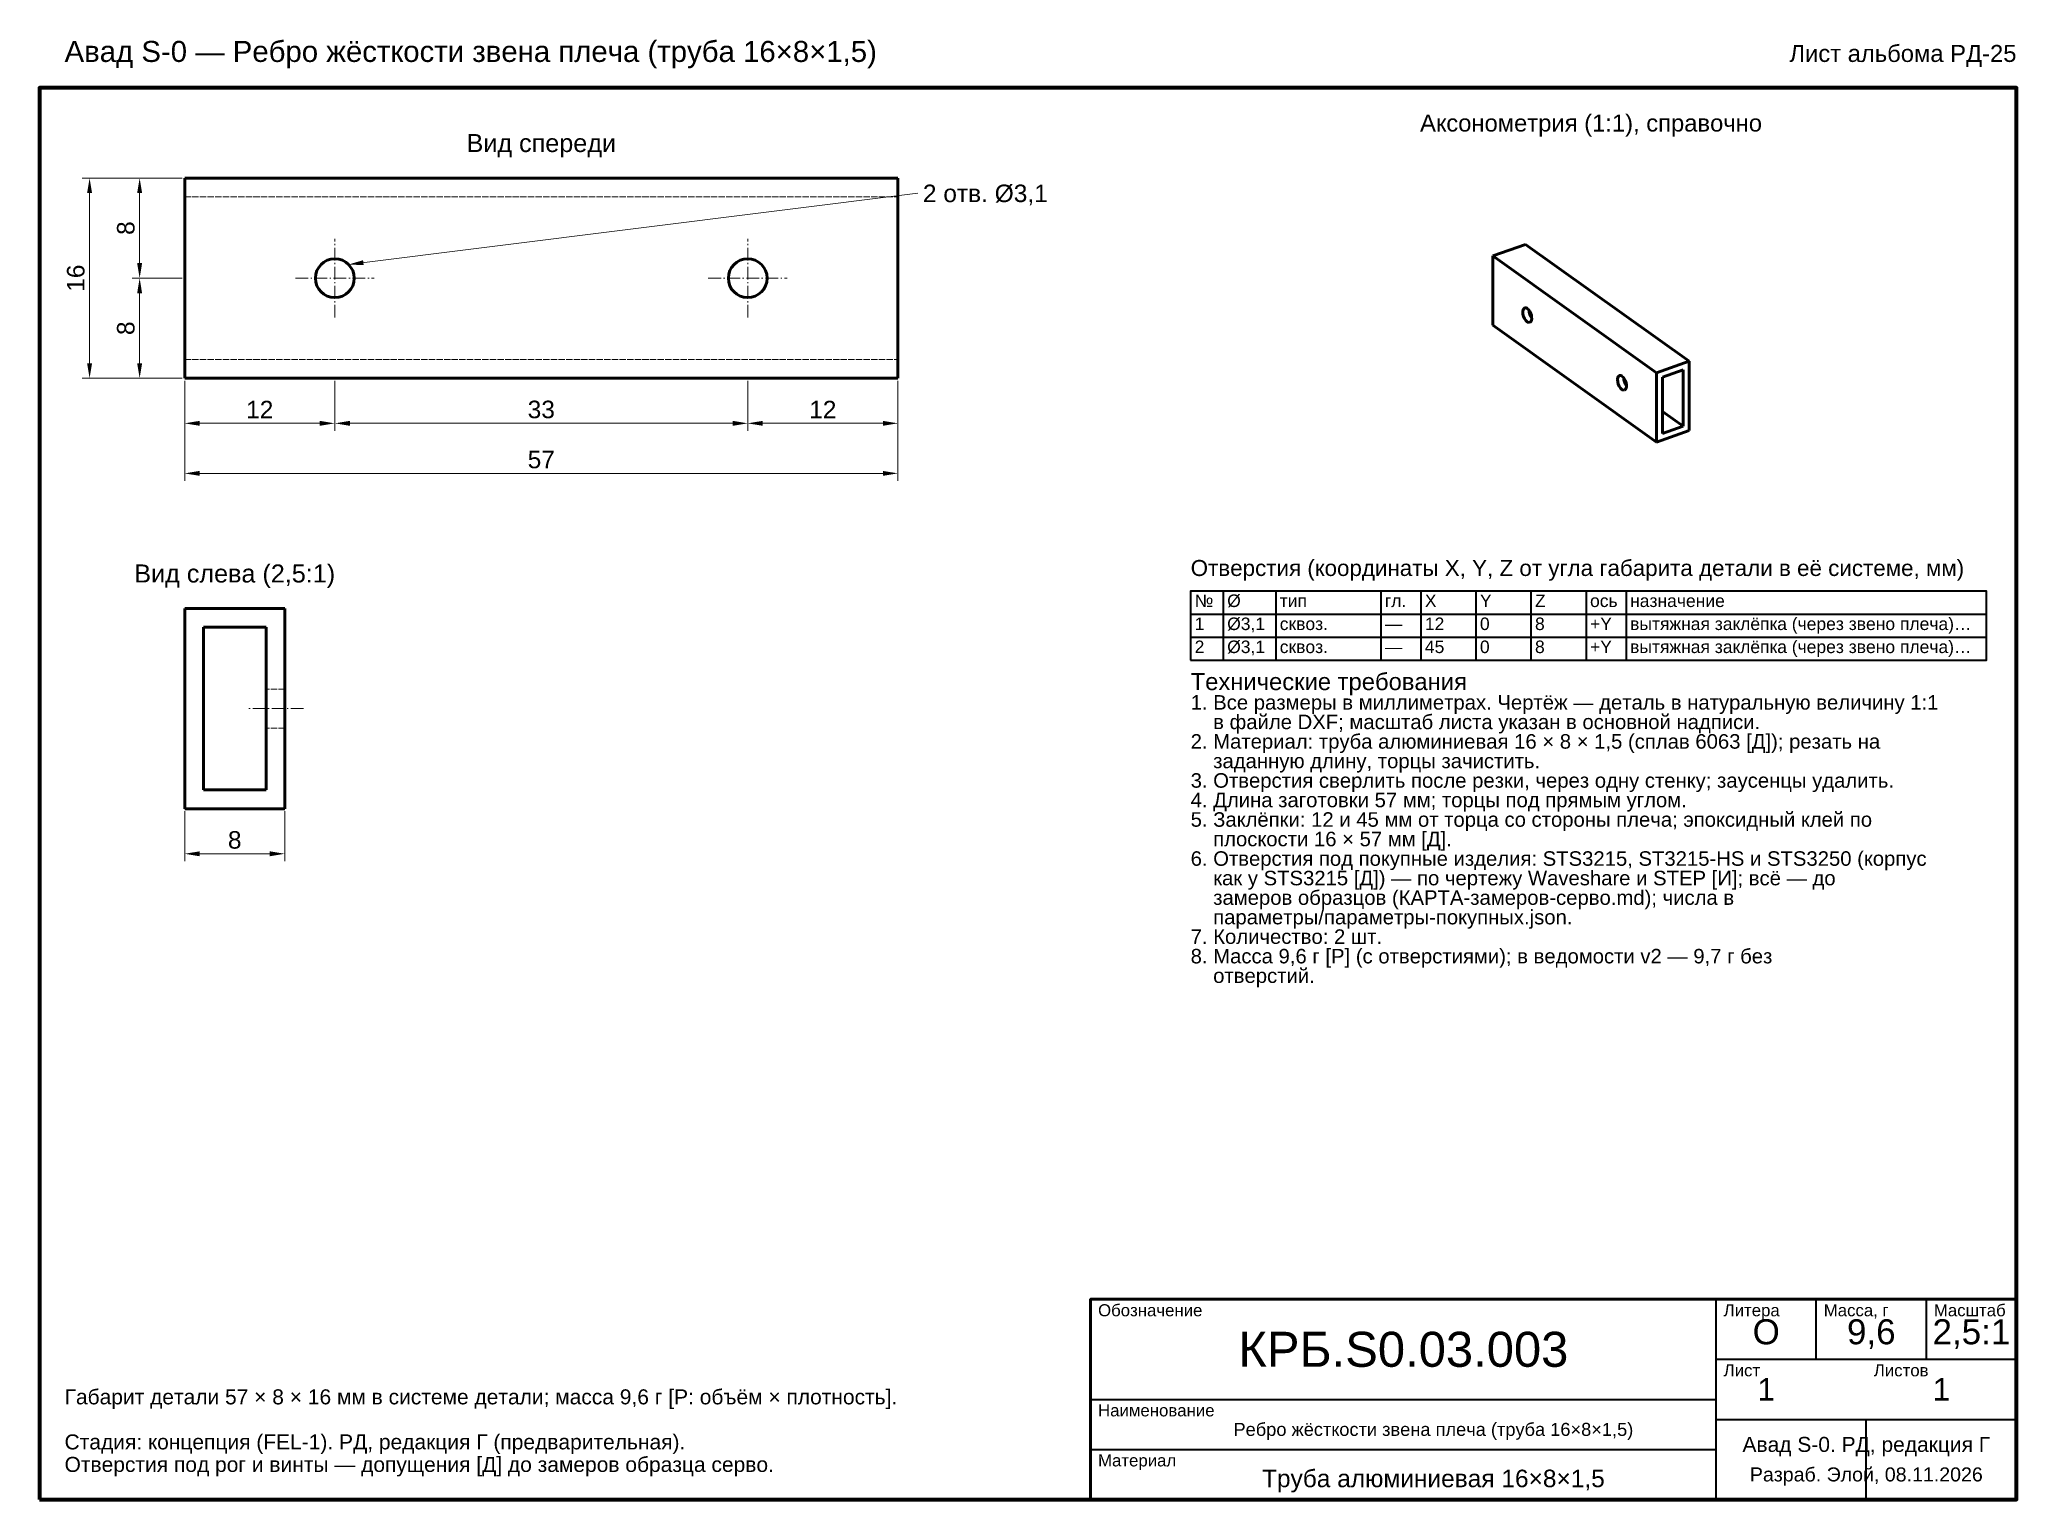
# Model space of a CAD drawing. Header units: millimetres. Extents: x 8 to 166, y 2 to 119.
import ezdxf
from ezdxf.enums import TextEntityAlignment as Align

# ---------------------------------------------------------------- set-up
doc = ezdxf.new("R2010")
doc.units = ezdxf.units.MM
doc.header["$LTSCALE"] = 0.4
doc.linetypes.add('DASHDOT', pattern=[3.556, 2.54, -0.508, 0, -0.508])
doc.linetypes.add('DASHED', pattern=[1.524, 1.27, -0.254])
for name, color, linetype, lineweight in [('КОНТУР', 7, 'Continuous', 50), ('ОСИ', 1, 'DASHDOT', 18), ('РАЗМЕРЫ', 5, 'Continuous', 18), ('РАМКА', 7, 'Continuous', 70), ('СКРЫТЫЕ', 7, 'DASHED', 13), ('ТАБЛИЦА', 7, 'Continuous', 35), ('ТЕКСТ', 7, 'Continuous', 25)]:
    doc.layers.add(name, color=color, linetype=linetype, lineweight=lineweight)
doc.styles.add('GOST', font='arial.ttf')
doc.dimstyles.new('GOST', dxfattribs={"dimtxt": 1.4, "dimasz": 1.2, "dimexe": 0.6, "dimexo": 0.2, "dimgap": 0.4, "dimtad": 1, "dimdec": 1, "dimtxsty": 'GOST', "dimcen": 2.5, "dimclrd": 5, "dimclre": 5, "dimclrt": 5, "dimazin": 3, "dimtfac": 1, "dimtmove": 0, "dimatfit": 3, "dimlwd": 18, "dimlwe": 18})

msp = doc.modelspace()

# ---------------------------------------------------------------- linework, layer by layer
at = {"layer": 'КОНТУР'}
for p, q in [((19.6, 91.6), (19.6, 107.6)), ((19.6, 107.6), (76.6, 107.6)), ((76.6, 91.6), (76.6, 107.6)), ((124.15, 101.38), (126.77, 102.3)), ((124.15, 95.84), (124.15, 101.38)), ((124.15, 101.38), (137.23, 92.04)), ((126.77, 102.3), (139.85, 92.96)), ((124.15, 95.84), (137.23, 86.5)), ((137.23, 92.04), (139.85, 92.96)), ((137.23, 86.5), (137.23, 92.04)), ((139.36, 92.27), (137.72, 91.7)), ((137.72, 87.19), (137.72, 91.7)), ((139.36, 87.77), (139.36, 92.27)), ((139.85, 87.42), (139.85, 92.96)), ((19.6, 91.6), (76.6, 91.6)), ((137.72, 88.94), (139.36, 87.77)), ((137.23, 86.5), (139.85, 87.42)), ((139.36, 87.77), (137.72, 87.19)), ((27.6, 73.2), (19.6, 73.2)), ((19.6, 57.2), (19.6, 73.2)), ((27.6, 57.2), (27.6, 73.2)), ((21.1, 58.7), (21.1, 71.7)), ((21.1, 71.7), (26.1, 71.7)), ((26.1, 58.7), (26.1, 71.7)), ((21.1, 58.7), (26.1, 58.7)), ((27.6, 57.2), (19.6, 57.2))]:
    msp.add_line(p, q, dxfattribs=at)
for points in [[(127.11, 96.06), (126.93, 96.09), (126.79, 96.22), (126.69, 96.37), (126.61, 96.54), (126.56, 96.72), (126.55, 96.91), (126.58, 97.09), (126.7, 97.23)], [(126.7, 97.23), (126.73, 97.24), (126.75, 97.24), (126.78, 97.24), (126.81, 97.23), (126.83, 97.22), (126.86, 97.21), (126.88, 97.2), (126.9, 97.18)], [(126.9, 97.18), (127.02, 97.07), (127.11, 96.94), (127.18, 96.79), (127.23, 96.64), (127.25, 96.48), (127.26, 96.32), (127.22, 96.17), (127.11, 96.06)], [(127.26, 96.42), (127.21, 96.49), (127.17, 96.56), (127.13, 96.64), (127.1, 96.71), (127.08, 96.79), (127.06, 96.88), (127.05, 96.96), (127.04, 97.04)], [(134.68, 90.65), (134.5, 90.68), (134.36, 90.81), (134.26, 90.96), (134.18, 91.14), (134.14, 91.32), (134.12, 91.5), (134.15, 91.69), (134.27, 91.82)], [(134.27, 91.82), (134.3, 91.83), (134.32, 91.83), (134.35, 91.83), (134.38, 91.82), (134.4, 91.81), (134.43, 91.8), (134.45, 91.79), (134.47, 91.77)], [(134.47, 91.77), (134.59, 91.66), (134.68, 91.53), (134.75, 91.39), (134.8, 91.23), (134.83, 91.08), (134.83, 90.92), (134.79, 90.76), (134.68, 90.65)], [(134.83, 91.01), (134.78, 91.08), (134.74, 91.15), (134.71, 91.23), (134.68, 91.31), (134.65, 91.39), (134.63, 91.47), (134.62, 91.55), (134.61, 91.64)]]:
    msp.add_lwpolyline(points, dxfattribs=at)
for centre in [(31.6, 99.6), (64.6, 99.6)]:
    msp.add_circle(centre, 1.55, dxfattribs=at)
at = {"layer": 'ОСИ'}
for p, q in [((31.6, 96.45), (31.6, 102.75)), ((64.6, 96.45), (64.6, 102.75)), ((28.45, 99.6), (34.75, 99.6)), ((61.45, 99.6), (67.75, 99.6)), ((29.1, 65.2), (24.6, 65.2)), ((29.1, 65.2), (24.6, 65.2))]:
    msp.add_line(p, q, dxfattribs=at)
at = {"layer": 'РАМКА', "lineweight": 70}
msp.add_lwpolyline([(8, 2), (166, 2), (166, 114.8), (8, 114.8), (8, 2)], dxfattribs=at)
at = {"layer": 'СКРЫТЫЕ'}
for p, q in [((19.6, 91.6), (19.6, 107.6)), ((19.6, 107.6), (76.6, 107.6)), ((76.6, 91.6), (76.6, 107.6)), ((19.6, 93.1), (19.6, 106.1)), ((19.6, 93.1), (19.6, 106.1)), ((19.6, 106.1), (76.6, 106.1)), ((19.6, 106.1), (76.6, 106.1)), ((76.6, 93.1), (76.6, 106.1)), ((76.6, 93.1), (76.6, 106.1)), ((19.6, 93.1), (76.6, 93.1)), ((19.6, 93.1), (76.6, 93.1)), ((19.6, 91.6), (76.6, 91.6)), ((27.6, 73.2), (19.6, 73.2)), ((19.6, 57.2), (19.6, 73.2)), ((27.6, 57.2), (27.6, 73.2)), ((21.1, 58.7), (21.1, 71.7)), ((21.1, 71.7), (26.1, 71.7)), ((26.1, 58.7), (26.1, 71.7)), ((27.6, 66.75), (26.1, 66.75)), ((27.6, 66.75), (26.1, 66.75)), ((27.6, 63.65), (26.1, 63.65)), ((27.6, 63.65), (26.1, 63.65)), ((21.1, 58.7), (26.1, 58.7)), ((27.6, 57.2), (19.6, 57.2))]:
    msp.add_line(p, q, dxfattribs=at)
for points in [[(26.1, 66.75), (26.1, 66.36), (26.1, 65.98), (26.1, 65.59), (26.1, 65.2), (26.1, 64.81), (26.1, 64.42), (26.1, 64.04), (26.1, 63.65)], [(26.1, 63.65), (26.1, 64.04), (26.1, 64.42), (26.1, 64.81), (26.1, 65.2), (26.1, 65.59), (26.1, 65.98), (26.1, 66.36), (26.1, 66.75)], [(26.1, 66.75), (26.1, 66.36), (26.1, 65.98), (26.1, 65.59), (26.1, 65.2), (26.1, 64.81), (26.1, 64.42), (26.1, 64.04), (26.1, 63.65)], [(26.1, 63.65), (26.1, 64.04), (26.1, 64.42), (26.1, 64.81), (26.1, 65.2), (26.1, 65.59), (26.1, 65.98), (26.1, 66.36), (26.1, 66.75)], [(27.6, 66.75), (27.6, 66.36), (27.6, 65.98), (27.6, 65.59), (27.6, 65.2), (27.6, 64.81), (27.6, 64.42), (27.6, 64.04), (27.6, 63.65)], [(27.6, 63.65), (27.6, 64.04), (27.6, 64.42), (27.6, 64.81), (27.6, 65.2), (27.6, 65.59), (27.6, 65.98), (27.6, 66.36), (27.6, 66.75)], [(27.6, 66.75), (27.6, 66.36), (27.6, 65.98), (27.6, 65.59), (27.6, 65.2), (27.6, 64.81), (27.6, 64.42), (27.6, 64.04), (27.6, 63.65)], [(27.6, 63.65), (27.6, 64.04), (27.6, 64.42), (27.6, 64.81), (27.6, 65.2), (27.6, 65.59), (27.6, 65.98), (27.6, 66.36), (27.6, 66.75)]]:
    msp.add_lwpolyline(points, dxfattribs=at)
for centre in [(31.6, 99.6), (64.6, 99.6)]:
    msp.add_circle(centre, 1.55, dxfattribs=at)
at = {"layer": 'ТАБЛИЦА'}
for p, q in [((102.6, 74.6), (102.6, 69.08)), ((106.8, 74.6), (106.8, 69.08)), ((115.2, 74.6), (115.2, 69.08)), ((118.4, 74.6), (118.4, 69.08)), ((122.8, 74.6), (122.8, 69.08)), ((127.2, 74.6), (127.2, 69.08)), ((131.6, 74.6), (131.6, 69.08)), ((134.8, 74.6), (134.8, 69.08)), ((100, 72.76), (163.6, 72.76)), ((100, 70.92), (163.6, 70.92)), ((142, 2), (142, 18)), ((150, 13.2), (150, 18)), ((158.8, 13.2), (158.8, 18)), ((142, 13.2), (166, 13.2)), ((92, 10), (142, 10)), ((142, 8.4), (166, 8.4)), ((154, 2), (154, 8.4)), ((92, 6), (142, 6))]:
    msp.add_line(p, q, dxfattribs=at)
at = {"layer": 'ТАБЛИЦА', "lineweight": 35}
msp.add_lwpolyline([(100, 69.08), (163.6, 69.08), (163.6, 74.6), (100, 74.6), (100, 69.08)], dxfattribs=at)
at = {"layer": 'ТАБЛИЦА', "lineweight": 50}
msp.add_lwpolyline([(92, 2), (166, 2), (166, 18), (92, 18), (92, 2)], dxfattribs=at)

# ---------------------------------------------------------------- texts
at = {"layer": 'ТЕКСТ', "style": 'GOST'}
for s, height, p in [('Авад S-0 — Ребро жёсткости звена плеча (труба 16×8×1,5)', 1.68, (10, 116.88)), ('2 отв. Ø3,1', 1.4, (78.6, 105.68)), ('Отверстия (координаты X, Y, Z от угла габарита детали в её системе, мм)', 1.28, (100, 75.8)), ('№', 1, (100.32, 73.32)), ('Ø', 1, (102.92, 73.32)), ('X', 1, (118.72, 73.32)), ('Y', 1, (123.12, 73.32)), ('Z', 1, (127.52, 73.32)), ('тип', 1, (107.12, 73.32)), ('гл.', 1, (115.52, 73.32)), ('ось', 1, (131.92, 73.32)), ('назначение', 1, (135.12, 73.32)), ('1', 1, (100.32, 71.48)), ('Ø3,1', 1, (102.92, 71.48)), ('сквоз.', 1, (107.12, 71.48)), ('—', 1, (115.52, 71.48)), ('12', 1, (118.72, 71.48)), ('0', 1, (123.12, 71.48)), ('8', 1, (127.52, 71.48)), ('+Y', 1, (131.92, 71.48)), ('вытяжная заклёпка (через звено плеча)…', 1, (135.12, 71.48)), ('2', 1, (100.32, 69.64)), ('Ø3,1', 1, (102.92, 69.64)), ('сквоз.', 1, (107.12, 69.64)), ('—', 1, (115.52, 69.64)), ('45', 1, (118.72, 69.64)), ('0', 1, (123.12, 69.64)), ('8', 1, (127.52, 69.64)), ('+Y', 1, (131.92, 69.64)), ('вытяжная заклёпка (через звено плеча)…', 1, (135.12, 69.64)), ('Технические требования', 1.36, (100, 66.68)), ('1. Все размеры в миллиметрах. Чертёж — деталь в натуральную величину 1:1', 1.16, (100, 65.12)), ('    в файле DXF; масштаб листа указан в основной надписи.', 1.16, (100, 63.56)), ('2. Материал: труба алюминиевая 16 × 8 × 1,5 (сплав 6063 [Д]); резать на', 1.16, (100, 62)), ('3. Отверстия сверлить после резки, через одну стенку; заусенцы удалить.', 1.16, (100, 58.88)), ('    заданную длину, торцы зачистить.', 1.16, (100, 60.44)), ('4. Длина заготовки 57 мм; торцы под прямым углом.', 1.16, (100, 57.32)), ('5. Заклёпки: 12 и 45 мм от торца со стороны плеча; эпоксидный клей по', 1.16, (100, 55.76)), ('    плоскости 16 × 57 мм [Д].', 1.16, (100, 54.2)), ('6. Отверстия под покупные изделия: STS3215, ST3215-HS и STS3250 (корпус', 1.16, (100, 52.64)), ('    как у STS3215 [Д]) — по чертежу Waveshare и STEP [И]; всё — до', 1.16, (100, 51.08)), ('    замеров образцов (КАРТА-замеров-серво.md); числа в', 1.16, (100, 49.52)), ('    параметры/параметры-покупных.json.', 1.16, (100, 47.96)), ('7. Количество: 2 шт.', 1.16, (100, 46.4)), ('8. Масса 9,6 г [Р] (с отверстиями); в ведомости v2 — 9,7 г без', 1.16, (100, 44.84)), ('    отверстий.', 1.16, (100, 43.28)), ('Обозначение', 0.96, (92.6, 16.64)), ('Литера', 0.96, (142.6, 16.64)), ('Масса, г', 0.96, (150.6, 16.64)), ('Масштаб', 0.96, (159.4, 16.64)), ('Лист', 0.96, (142.6, 11.84)), ('Листов', 0.96, (154.6, 11.84)), ('Габарит детали 57 × 8 × 16 мм в системе детали; масса 9,6 г [Р: объём × плотность].', 1.2, (10, 9.6)), ('Наименование', 0.96, (92.6, 8.64)), ('Стадия: концепция (FEL-1). РД, редакция Г (предварительная).', 1.2, (10, 6)), ('Отверстия под рог и винты — допущения [Д] до замеров образца серво.', 1.2, (10, 4.2)), ('Материал', 0.96, (92.6, 4.64))]:
    msp.add_text(s, height=height, dxfattribs=at).set_placement(p)
msp.add_text('Лист альбома РД-25', height=1.36, dxfattribs=at).set_placement((166, 116.88), align=Align.RIGHT)
for s, height, p in [('Аксонометрия (1:1), справочно', 1.36, (132, 112)), ('Вид спереди', 1.44, (48.1, 110.4)), ('Вид слева (2,5:1)', 1.44, (23.6, 76)), ('О', 2, (146, 15.4)), ('9,6', 2, (154.4, 15.4)), ('2,5:1', 2, (162.4, 15.4)), ('КРБ.S0.03.003', 2.8, (117, 14)), ('1', 1.8, (146, 10.8)), ('1', 1.8, (160, 10.8)), ('Ребро жёсткости звена плеча (труба 16×8×1,5)', 1.0428, (119.4, 7.6)), ('Авад S-0. РД, редакция Г', 1.2, (154, 6.4)), ('Труба алюминиевая 16×8×1,5', 1.4, (119.4, 3.68)), ('Разраб. Элой, 08.11.2026', 1.12, (154, 4))]:
    msp.add_text(s, height=height, dxfattribs=at).set_placement(p, align=Align.MIDDLE_CENTER)

# ---------------------------------------------------------------- dimensions: what is measured, and where the dimension line sits
at = {"layer": 'РАЗМЕРЫ'}
for base, p1, p2 in [((12, 91.6), (19.6, 91.6), (19.6, 107.6)), ((16, 99.6), (19.6, 99.6), (19.6, 107.6)), ((16, 91.6), (19.6, 91.6), (19.6, 99.6))]:
    msp.add_linear_dim(base=base, p1=p1, p2=p2, angle=90, dimstyle='GOST', dxfattribs=at).render()
for base, p1, p2 in [((19.6, 88), (19.6, 91.6), (31.6, 91.6)), ((19.6, 84), (19.6, 91.6), (76.6, 91.6)), ((31.6, 88), (31.6, 91.6), (64.6, 91.6)), ((64.6, 88), (64.6, 91.6), (76.6, 91.6)), ((19.6, 53.6), (19.6, 57.2), (27.6, 57.2))]:
    msp.add_linear_dim(base=base, p1=p1, p2=p2, dimstyle='GOST', dxfattribs=at).render()

# ---------------------------------------------------------------- leaders
msp.add_leader([(32.69, 100.69), (78.2, 106.4)], dimstyle='GOST', dxfattribs=at)

doc.saveas('drawing.dxf')
